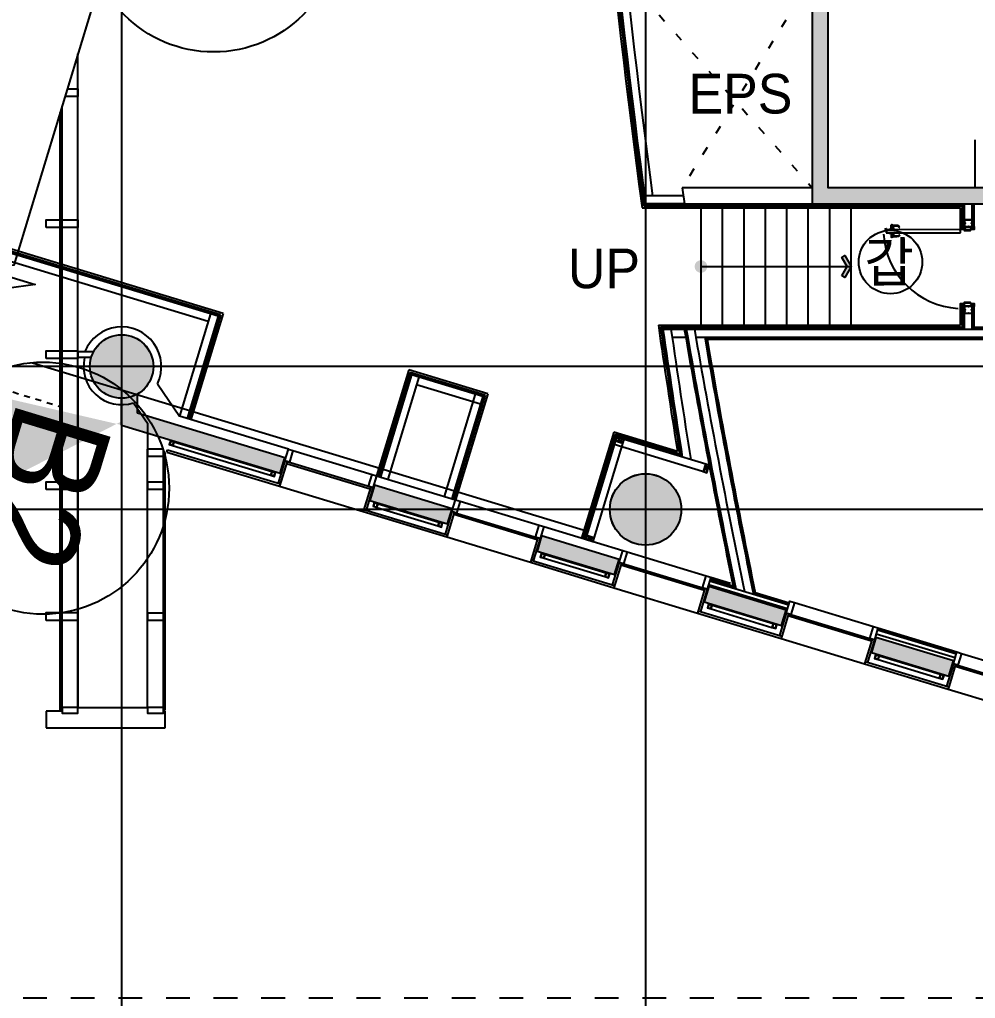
# Model space of a CAD drawing. Header units: metres. Extents: x 630750 to 860239, y 578133 to 726633.
# Drawn here: x 746619 to 758659, y 609951 to 622280 of the extents above; entities that cross this region are included whole.
import ezdxf
from ezdxf.enums import TextEntityAlignment as Align

# ---------------------------------------------------------------- set-up
doc = ezdxf.new("R2010")
doc.units = ezdxf.units.M
doc.header["$LTSCALE"] = 300
for name, pattern in [('H2', [0.5, 0.25, -0.25]), ('HIDDEN', [2, 1, -1]), ('HIDDEN-1', [1.4, 0.35, -0.7, 0.35]), ('업무시설_xr-base$0$CONTINOUS', [0])]:
    doc.linetypes.add(name, pattern=pattern)
for name, color, linetype in [('002mp-SYM', 3, 'Continuous'), ('5_LOCK', 6, 'Continuous'), ('6_HAT', 5, 'Continuous'), ('A-CEN-1', 1, 'Continuous'), ('A-CON', 2, 'Continuous'), ('A-ELE-8', 8, 'Continuous'), ('A-GRID-DIMS', 14, 'Continuous'), ('A-HAT-1', 9, 'Continuous'), ('A-STAIR', 4, 'Continuous'), ('A-STL1', 4, 'Continuous'), ('A-STONE', 6, 'Continuous'), ('A-SYM1', 7, 'Continuous'), ('A-TXT-S', 3, 'Continuous'), ('A-WAL-BLK', 3, 'Continuous'), ('A-WAL-DW', 7, 'Continuous'), ('A-WALL-CONC', 2, 'Continuous'), ('A-WIN', 4, 'Continuous'), ('A-WIN-GLASS', 4, 'Continuous'), ('AL', 4, 'Continuous'), ("IN-st'l pipe", 230, 'Continuous'), ('KUK-DOOR', 4, 'Continuous'), ('KUK-DOOR-FRAME', 4, 'Continuous'), ('KUK-DRYWALL', 4, 'Continuous'), ('KUK-F-STAIR', 4, 'Continuous'), ("KUK-st'l pipe", 230, 'Continuous'), ('KUK-WALL-DRYWALL', 4, 'Continuous'), ('KUK-WALL-FIN 1', 30, 'Continuous'), ('KUK-석고보드', 201, 'Continuous'), ('STL1', 4, 'Continuous'), ('Text-갑', 7, 'Continuous'), ('지하외벽선', 6, 'HIDDEN')]:
    doc.layers.add(name, color=color, linetype=linetype)
doc.styles.add('TEXT(돋음)', font='')
doc.styles.add('돋움', font='')
doc.styles.get('TEXT(돋음)').set_extended_font_data('Dotum')
doc.styles.get('돋움').set_extended_font_data('Dotum')

# ---------------------------------------------------------------- blocks, each defined once
blk = doc.blocks.new('*U18')
blk.add_line((0, 5), (0, 0))
blk.add_circle((0, 11.35), 6.35)
at = {"color": 3, "style": '돋움'}
blk.add_attdef('NO', text='', height=5, dxfattribs=at).set_placement((0, 11.35), align=Align.MIDDLE_CENTER)
blk = doc.blocks.new('*X29')
at = {"color": 0}
for p, q in [((-17, 3), (-18, 3)), ((-17, 2), (-18, 2)), ((-18, 2), (-17, 2)), ((-18, 0), (-18, 1)), ((-18, 0), (-18, 1)), ((-17, 4), (-17, 4)), ((-15, 5), (-16, 5)), ((-16, 4), (-16, 5)), ((-14, 5), (-15, 6)), ((-15, 5), (-14, 6)), ((-13, 5), (-14, 6)), ((-13, 5), (-12, 6)), ((-11, 5), (-12, 6)), ((-12, 5), (-11, 6)), ((-11, 5), (-10, 5)), ((-10, 4), (-10, 5)), ((-10, 3), (-9, 4)), ((-9, 3), (-10, 3)), ((-10, 2), (-9, 3)), ((-9, 1), (-10, 2)), ((-10, 1), (-9, 1)), ((-9, 0), (-10, 0)), ((-8, 3), (-9, 4)), ((-9, 3), (-7, 4)), ((-7, 5), (-8, 6)), ((-8, 5), (-7, 6)), ((-7, 3), (-8, 4)), ((-7, 3), (-6, 4)), ((-5, 3), (-6, 4)), ((-6, 3), (-5, 4)), ((-4, 3), (-5, 4)), ((-5, 3), (-3, 4)), ((-3, 5), (-4, 6)), ((-4, 5), (-3, 5)), ((-3, 3), (-4, 4)), ((-3, 3), (-2, 4)), ((-2, 3), (0, 5)), ((-1, 3), (-2, 4)), ((-1, 5), (0, 6)), ((0, 5), (-1, 5)), ((0, 3), (-1, 4)), ((-1, 3), (0, 4)), ((0, 2), (-1, 3)), ((-1, 1), (0, 2)), ((0, 0), (-1, 1)), ((-1, 0), (0, 1)), ((0, -1), (-1, 0)), ((-18, -1), (-18, 0)), ((-18, -1), (-18, -1)), ((-17, -3), (-18, -2)), ((-18, -2), (-17, -2)), ((-17, -3), (-17, -3)), ((-17, -4), (-16, -4)), ((-16, -5), (-16, -4)), ((-14, -6), (-15, -5)), ((-15, -5), (-15, -5)), ((-14, -6), (-14, -5)), ((-13, -6), (-13, -5)), ((-13, -6), (-13, -5)), ((-12, -6), (-12, -5)), ((-12, -6), (-11, -5)), ((-11, -5), (-11, -5)), ((-10, -1), (-9, 0)), ((-9, -1), (-10, -1)), ((-10, -2), (-9, -1)), ((-9, -3), (-10, -2)), ((-10, -3), (-9, -3)), ((-9, -4), (-10, -4)), ((-10, -5), (-10, -4)), ((-7, -5), (-9, -3)), ((-9, -4), (-8, -3)), ((-8, -4), (-6, -3)), ((-7, -6), (-8, -5)), ((-8, -6), (-7, -5)), ((-6, -4), (-7, -3)), ((-5, -4), (-6, -3)), ((-6, -4), (-5, -3)), ((-3, -5), (-5, -3)), ((-5, -4), (-4, -3)), ((-4, -5), (-2, -3)), ((-3, -6), (-4, -5)), ((-4, -6), (-3, -5)), ((-2, -4), (-3, -3)), ((-1, -4), (-2, -3)), ((-2, -4), (-1, -3)), ((0, -2), (-1, -1)), ((-1, -2), (0, -1)), ((-1, -3), (0, -2)), ((0, -4), (-1, -3)), ((-1, -4), (0, -3)), ((0, -5), (-1, -4)), ((0, -6), (-1, -5)), ((-1, -6), (0, -5))]:
    blk.add_line(p, q, dxfattribs=at)
blk = doc.blocks.new('박킹A')
at = {"layer": '5_LOCK'}
for p, q in [((-18, 0), (-18, 1)), ((-18, -1), (-18, 1)), ((-10, -4), (-10, 4)), ((-8, 4), (-9, 4)), ((-9, -3), (-9, 3)), ((-1, 3), (-9, 3)), ((-8, 6), (-8, 6)), ((-7, 4), (-8, 6)), ((-8, 4), (-8, 6)), ((-4, 4), (-7, 4)), ((-4, 6), (-4, 6)), ((-4, 4), (-4, 6)), ((-3, 4), (-4, 6)), ((-1, 4), (-3, 4)), ((-1, 6), (0, 6)), ((-1, 4), (-1, 6)), ((-1, 4), (-1, 6)), ((-1, -3), (-1, 3)), ((0, 4), (0, 6)), ((0, -4), (0, 4)), ((-9, -3), (-1, -3)), ((-9, -4), (-8, -4)), ((-8, -6), (-8, -4)), ((-8, -6), (-7, -4)), ((-8, -6), (-8, -6)), ((-7, -4), (-4, -4)), ((-4, -6), (-4, -4)), ((-4, -6), (-3, -4)), ((-4, -6), (-4, -6)), ((-3, -4), (-1, -4)), ((-1, -6), (-1, -4)), ((-1, -6), (-1, -4)), ((-1, -6), (0, -6)), ((0, -4), (0, -6))]:
    blk.add_line(p, q, dxfattribs=at)
for centre, radius, start, end in [((-13, 1), 5.02, 36.9591, 177.5734), ((-13, 1), 4.52, 39.0301, 177.1554), ((-13, -1), 4.63, 173.9046, 317.5086), ((-13, -1), 5.11, 180.8546, 320.0383)]:
    blk.add_arc(centre, radius, start, end, dxfattribs=at)
at = {"layer": '6_HAT', "linetype": 'Continuous'}
blk.add_blockref('*X29', (0, 0), dxfattribs=at)
blk = doc.blocks.new('100x50 pipe')
at = {"layer": "IN-st'l pipe", "color": 8}
for p, q in [((1302574, 189828, 0), (1302645, 189906, 0)), ((1302618, 189814, 0), (1302602, 189919, 0)), ((1302623, 189912, 0), (1302627, 189914, 0)), ((1302624, 189912, 0), (1302627, 189914, 0)), ((1302625, 189912, 0), (1302629, 189913, 0)), ((1302595, 189819, 0), (1302598, 189820, 0)), ((1302596, 189819, 0), (1302599, 189820, 0)), ((1302597, 189818, 0), (1302600, 189820, 0))]:
    blk.add_line(p, q, dxfattribs=at)
at = {"layer": "IN-st'l pipe", "color": 8, "linetype": 'HIDDEN', "ltscale": 10}
for p, q in [((1302585, 189872, 0), (1302588, 189874, 0)), ((1302585, 189871, 0), (1302588, 189873, 0)), ((1302586, 189873, 0), (1302589, 189875, 0)), ((1302631, 189859, 0), (1302634, 189861, 0)), ((1302631, 189859, 0), (1302634, 189860, 0)), ((1302631, 189857, 0), (1302634, 189859, 0))]:
    blk.add_line(p, q, dxfattribs=at)
at = {"layer": "IN-st'l pipe", "elevation": 0}
for points in [[(1302648, 189907), (1302600, 189922), (1302571, 189826), (1302619, 189812)], [(1302645, 189906), (1302602, 189919), (1302574, 189828), (1302618, 189814)]]:
    blk.add_lwpolyline(points, close=True, dxfattribs=at)
blk = doc.blocks.new('con1')
at = {"layer": 'A-WALL-CONC', "linetype": '업무시설_xr-base$0$CONTINOUS'}
h = blk.add_hatch(color=253, dxfattribs=at)
h.dxf.hatch_style = 1
h.paths.add_polyline_path([(-302596, -253222), (-301896, -253222), (-301896, -253922), (-302596, -253922)])
h.paths.add_polyline_path([(-384246, -253222), (-383546, -253222), (-383546, -253922), (-384246, -253922)])
h.paths.add_polyline_path([(-335096, -253172), (-334296, -253172), (-334296, -253972), (-335096, -253972)])
h.paths.add_polyline_path([(-354896, -253172), (-354096, -253172), (-354096, -253972), (-354896, -253972)])
h.paths.add_polyline_path([(-374696, -253172), (-373896, -253172), (-373896, -253972), (-374696, -253972)])
h.paths.add_polyline_path([(-325196, -253172), (-324396, -253172), (-324396, -253972), (-325196, -253972)])
h.paths.add_polyline_path([(-364746, -253222), (-364046, -253222), (-364046, -253922), (-364746, -253922)])
h.paths.add_polyline_path([(-344946, -253222), (-344246, -253222), (-344246, -253922), (-344946, -253922)])
h.paths.add_polyline_path([(-310046, -253222), (-309346, -253222), (-309346, -253922), (-310046, -253922)])
h.paths.add_polyline_path([(-318596, -253172), (-317796, -253172), (-317796, -253972), (-318596, -253972)])
h.paths.add_polyline_path([(-384246, -310860), (-383446, -310860), (-383446, -311660), (-384246, -311660)])
h.paths.add_polyline_path([(-384246, -305472), (-383446, -305472), (-383446, -306272), (-384246, -306272)])
h.paths.add_polyline_path([(-384246, -295572), (-383446, -295572), (-383446, -296372), (-384246, -296372)])
h.paths.add_polyline_path([(-384196, -276472), (-383596, -276472), (-383596, -275872), (-384196, -275872)])
h.paths.add_polyline_path([(-384246, -285672), (-383446, -285672), (-383446, -286472), (-384246, -286472)])
h.paths.add_polyline_path([(-384296, -269172), (-383496, -269172), (-383496, -269972), (-384296, -269972)])
h.paths.add_polyline_path([(-384296, -260672), (-383496, -260672), (-383496, -261472), (-384296, -261472)])
h.paths.add_polyline_path([(-376996, -285572), (-376196, -285572), (-376196, -286372), (-376996, -286372)], flags=17)
h.paths.add_polyline_path([(-374696, -276572), (-373896, -276572), (-373896, -275772), (-374696, -275772)], flags=17)
h.paths.add_polyline_path([(-364696, -285772), (-364096, -285772), (-364096, -286372), (-364696, -286372)], flags=17)
h.paths.add_polyline_path([(-364796, -275772), (-363996, -275772), (-363996, -276572), (-364796, -276572)], flags=17)
edge = h.paths.add_edge_path(flags=16)
edge.add_arc((-376496, -295972), 450, 0, 360)
edge = h.paths.add_edge_path(flags=16)
edge.add_arc((-354496, -302572), 450, 0, 360)
edge = h.paths.add_edge_path(flags=16)
edge.add_arc((-364396, -295972), 350, 0, 360)
edge = h.paths.add_edge_path(flags=16)
edge.add_arc((-354496, -295972), 450, 0, 360)
edge = h.paths.add_edge_path(flags=16)
edge.add_arc((-344596, -302572), 350, 0, 360)
edge = h.paths.add_edge_path(flags=16)
edge.add_arc((-344596, -295972), 350, 0, 360)
edge = h.paths.add_edge_path(flags=16)
edge.add_arc((-364396, -302572), 350, 0, 360)
h.paths.add_polyline_path([(-375978, -305716), (-376744, -305483), (-376976, -306249), (-376210, -306481)], flags=17)
h.paths.add_polyline_path([(-378098, -312701), (-378863, -312469), (-379096, -313234), (-378330, -313467)], flags=16)
h.paths.add_polyline_path([(-354768, -312100), (-355533, -311867), (-355766, -312633), (-355000, -312865)], flags=17)
h.paths.add_polyline_path([(-347591, -314277), (-348357, -314045), (-348589, -314811), (-347823, -315043)], flags=17)
h.paths.add_polyline_path([(-349725, -321311), (-350491, -321078), (-350723, -321844), (-349958, -322076)], flags=17)
h.paths.add_polyline_path([(-359199, -318436), (-359964, -318204), (-360197, -318969), (-359431, -319202)], flags=17)
edge = h.paths.add_edge_path(flags=16)
edge.add_arc((-324746, -312472), 450, 0, 360)
h.paths.add_polyline_path([(-318596, -311972), (-317796, -311972), (-317796, -312972), (-318596, -312972)], flags=17)
edge = h.paths.add_edge_path(flags=16)
edge.add_arc((-335146, -312472), 350, 0, 360)
edge = h.paths.add_edge_path(flags=16)
edge.add_arc((-338617, -317419), 450, 0, 360)
h.paths.add_polyline_path([(-340252, -324185), (-341017, -323953), (-341250, -324719), (-340484, -324951)], flags=17)
edge = h.paths.add_edge_path(flags=17)
edge.add_arc((-324746, -319072), 450, 0, 360)
h.paths.add_polyline_path([(-318696, -318672), (-317696, -318672), (-317696, -319472), (-318696, -319472)], flags=17)
h.paths.add_polyline_path([(-310096, -327072), (-309296, -327072), (-309296, -327872), (-310096, -327872)])
h.paths.add_polyline_path([(-316096, -322372), (-316096, -325422), (-311308, -325422), (-311308, -325222), (-315896, -325222), (-315896, -322572), (-309696, -322572), (-309696, -325222), (-310308, -325222), (-310308, -325422), (-309496, -325422), (-309496, -322372)], flags=17)
edge = h.paths.add_edge_path(flags=17)
edge.add_arc((-324796, -327472), 400, 0, 360)
edge = h.paths.add_edge_path(flags=17)
edge.add_arc((-318196, -329272), 450, 0, 360)
h.paths.add_polyline_path([(-310096, -331472), (-309296, -331472), (-309296, -332272), (-310096, -332272)])
edge = h.paths.add_edge_path(flags=16)
edge.add_arc((-334696, -302572), 350, 0, 360)
edge = h.paths.add_edge_path(flags=17)
edge.add_arc((-334696, -286072), 350, 0, 360)
edge = h.paths.add_edge_path(flags=16)
edge.add_arc((-334696, -295972), 350, 0, 360)
edge = h.paths.add_edge_path(flags=17)
edge.add_arc((-344596, -286072), 450, 0, 360)
h.paths.add_polyline_path([(-318596, -295472), (-317796, -295472), (-317796, -296472), (-318596, -296472)], flags=17)
h.paths.add_polyline_path([(-318596, -302072), (-317796, -302072), (-317796, -303072), (-318596, -303072)], flags=17)
edge = h.paths.add_edge_path(flags=16)
edge.add_arc((-324796, -302572), 450, 0, 360)
edge = h.paths.add_edge_path(flags=16)
edge.add_arc((-324796, -295972), 450, 0, 360)
edge = h.paths.add_edge_path(flags=17)
edge.add_arc((-324796, -286072), 450, 0, 360)
edge = h.paths.add_edge_path(flags=17)
edge.add_arc((-334696, -276172), 450, 0, 360)
edge = h.paths.add_edge_path(flags=17)
edge.add_arc((-344596, -276172), 450, 0, 360)
h.paths.add_polyline_path([(-318596, -275772), (-317796, -275772), (-317796, -276572), (-318596, -276572)], flags=17)
h.paths.add_polyline_path([(-318596, -285672), (-317796, -285672), (-317796, -286472), (-318596, -286472)], flags=17)
edge = h.paths.add_edge_path(flags=17)
edge.add_arc((-324796, -276172), 450, 0, 360)
h.paths.add_polyline_path([(-364796, -260672), (-363996, -260672), (-363996, -261472), (-364796, -261472)])
h.paths.add_polyline_path([(-364796, -269172), (-363996, -269172), (-363996, -269972), (-364796, -269972)], flags=17)
h.paths.add_polyline_path([(-325196, -269172), (-324396, -269172), (-324396, -269972), (-325196, -269972)], flags=17)
h.paths.add_polyline_path([(-310846, -260722), (-310046, -260722), (-310046, -261522), (-310846, -261522)], flags=17)
h.paths.add_polyline_path([(-325196, -260672), (-324396, -260672), (-324396, -261472), (-325196, -261472)])
h.paths.add_polyline_path([(-335096, -260672), (-334296, -260672), (-334296, -261472), (-335096, -261472)])
h.paths.add_polyline_path([(-344996, -260672), (-344196, -260672), (-344196, -261472), (-344996, -261472)])
h.paths.add_polyline_path([(-354896, -260672), (-354096, -260672), (-354096, -261472), (-354896, -261472)])
h.paths.add_polyline_path([(-354896, -269172), (-354096, -269172), (-354096, -269972), (-354896, -269972)], flags=17)
h.paths.add_polyline_path([(-344996, -269172), (-344196, -269172), (-344196, -269972), (-344996, -269972)], flags=17)
h.paths.add_polyline_path([(-335096, -269172), (-334296, -269172), (-334296, -269972), (-335096, -269972)], flags=17)
h.paths.add_polyline_path([(-310146, -275772), (-309346, -275772), (-309346, -276572), (-310146, -276572)])
h.paths.add_polyline_path([(-310146, -269172), (-309346, -269172), (-309346, -269972), (-310146, -269972)])
h.paths.add_polyline_path([(-309946, -312172), (-309346, -312172), (-309346, -312772), (-309946, -312772)], flags=17)
h.paths.add_polyline_path([(-309946, -302272), (-309346, -302272), (-309346, -302872), (-309946, -302872)], flags=17)
h.paths.add_polyline_path([(-310146, -295572), (-309346, -295572), (-309346, -296372), (-310146, -296372)])
h.paths.add_polyline_path([(-310146, -285672), (-309346, -285672), (-309346, -286472), (-310146, -286472)])
h.paths.add_polyline_path([(-366407, -311180), (-366585, -311089), (-367173, -312249), (-366994, -312339)], flags=16)
h.paths.add_polyline_path([(-367582, -313499), (-367761, -313408), (-368303, -314479), (-368125, -314569)], flags=16)
h.paths.add_polyline_path([(-374501, -323407), (-375267, -323174), (-375499, -323940), (-374734, -324172)], flags=17)
h.paths.add_polyline_path([(-380817, -321490), (-381583, -321258), (-381815, -322024), (-381049, -322256)])
h.paths.add_polyline_path([(-319505, -329605), (-319563, -329797), (-318587, -330093), (-318529, -329901)], flags=17)
h.paths.add_polyline_path([(-317400, -330244), (-317458, -330435), (-316482, -330732), (-316423, -330540)], flags=17)
h.paths.add_polyline_path([(-315294, -330883), (-315352, -331074), (-314376, -331370), (-314318, -331179)], flags=17)
h.paths.add_polyline_path([(-313189, -331522), (-313247, -331713), (-312271, -332009), (-312213, -331818)], flags=17)
h.paths.add_polyline_path([(-311084, -332161), (-311142, -332352), (-310166, -332648), (-310108, -332457)], flags=17)
h.paths.add_polyline_path([(-308979, -332799), (-309037, -332991), (-308061, -333287), (-308003, -333096)])
h.paths.add_polyline_path([(-306873, -333438), (-306932, -333630), (-305955, -333926), (-305897, -333734)])
h.paths.add_polyline_path([(-321610, -328966), (-321668, -329158), (-320692, -329454), (-320634, -329263)], flags=17)
h.paths.add_polyline_path([(-304768, -334077), (-304826, -334268), (-303850, -334565), (-303792, -334373)])
h.paths.add_polyline_path([(-366380, -308837), (-366525, -309124), (-365780, -309502), (-365997, -309930), (-365819, -310020), (-365282, -308961), (-368993, -307835), (-369051, -308027), (-368955, -308056), (-369303, -309204), (-369399, -309175), (-369457, -309366), (-369362, -309396), (-371191, -315424), (-373727, -314655), (-371897, -308626), (-370414, -309076), (-370356, -308885), (-371839, -308435), (-371491, -307286), (-370008, -307736), (-369950, -307545), (-371624, -307037), (-373976, -314788), (-369001, -316298), (-368713, -315729), (-368891, -315638), (-369104, -316057), (-370999, -315482), (-368764, -308114)], flags=17)
edge = h.paths.add_edge_path()
edge.add_line((-317996, -269122), (-318196, -269122))
edge.add_line((-318196, -266622), (-317996, -266622))
edge.add_line((-318196, -265972), (-318196, -266622))
edge.add_line((-318196, -269122), (-318196, -269672))
edge.add_line((-317996, -269472), (-317996, -269122))
edge.add_line((-317996, -266622), (-317996, -265972))
edge.add_line((-317071, -260922), (-317071, -260722))
edge.add_line((-317071, -260722), (-314896, -260722))
edge.add_line((-314896, -260722), (-314896, -260922))
edge.add_line((-314896, -260922), (-317071, -260922))
edge.add_line((-318196, -265972), (-321996, -265972))
edge.add_line((-321996, -265972), (-321996, -262022))
edge.add_line((-321996, -262022), (-321796, -262022))
edge.add_line((-321796, -262022), (-321796, -262922))
edge.add_line((-321796, -262922), (-321696, -262922))
edge.add_line((-321696, -262922), (-321696, -263122))
edge.add_line((-321696, -263122), (-321796, -263122))
edge.add_line((-321796, -263122), (-321796, -265772))
edge.add_line((-321796, -265772), (-314196, -265772))
edge.add_line((-314196, -265772), (-314196, -263122))
edge.add_line((-314196, -263122), (-320696, -263122))
edge.add_line((-320696, -263122), (-320696, -262922))
edge.add_line((-320696, -262922), (-319546, -262922))
edge.add_line((-319546, -262922), (-319546, -260922))
edge.add_line((-319546, -260922), (-321796, -260922))
edge.add_line((-321796, -260922), (-321796, -261022))
edge.add_line((-321796, -261022), (-321996, -261022))
edge.add_line((-321996, -261022), (-321996, -260722))
edge.add_line((-321996, -260722), (-317771, -260722))
edge.add_line((-317771, -260722), (-317771, -260922))
edge.add_line((-317996, -269472), (-314196, -269472))
edge.add_line((-314196, -269472), (-314196, -265972))
edge.add_line((-314196, -265972), (-317996, -265972))
edge.add_line((-317771, -260922), (-319346, -260922))
edge.add_line((-319346, -260922), (-319346, -262922))
edge.add_line((-319346, -262922), (-314196, -262922))
edge.add_line((-314196, -262922), (-314196, -260722))
edge.add_line((-314196, -260722), (-313996, -260722))
edge.add_line((-313996, -260722), (-313996, -269672))
edge.add_line((-313996, -269672), (-318196, -269672))
edge.add_line((-309346, -286472), (-309346, -312772))
edge.add_line((-309546, -302872), (-309546, -312172))
edge.add_line((-309546, -296372), (-309546, -302272))
edge.add_line((-309546, -286472), (-309546, -295572))
edge.add_line((-375427, -323701), (-380977, -322017))
edge.add_line((-334860, -324841), (-335147, -325787))
edge.add_line((-334660, -325216), (-334860, -325874))
edge.add_line((-324796, -328209), (-324796, -327872))
edge.add_line((-324596, -328060), (-324596, -327819))
edge.add_line((-324796, -328209), (-322797, -328815))
edge.add_line((-322797, -328815), (-322739, -328624))
edge.add_line((-322739, -328624), (-324596, -328060))
edge.add_line((-337531, -334677), (-338201, -334474))
edge.add_line((-338201, -334474), (-338404, -335144))
edge.add_line((-338404, -335144), (-337734, -335347))
edge.add_line((-337734, -335347), (-337531, -334677))
edge = h.paths.add_edge_path()
edge.add_line((-339858, -323400), (-339800, -323209))
edge.add_line((-339800, -323209), (-337930, -317052))
edge.add_line((-337930, -317052), (-338217, -316965))
edge.add_line((-338217, -316965), (-338268, -317133))
edge.add_arc((-338617, -317419), 450, -73.1135, 39.3318, ccw=False)
edge.add_line((-338486, -317849), (-340145, -323313))
edge.add_line((-340145, -323313), (-339858, -323400))
h = blk.add_hatch(color=253, dxfattribs=at)
h.dxf.hatch_style = 1
h.paths.add_polyline_path([(-324796, -327872), (-324796, -328209), (-322797, -328815), (-322739, -328624), (-324596, -328060), (-324596, -327819)])
at = {"layer": 'A-CON'}
for centre, radius in [((-324796, -327472), 400), ((-318196, -329272), 450)]:
    blk.add_circle(centre, radius, dxfattribs=at)
at = {"layer": 'A-WALL-CONC'}
for p, q in [((-324596, -328060), (-324596, -327819)), ((-324796, -328209), (-324796, -327872)), ((-322739, -328624), (-324596, -328060)), ((-324796, -328209), (-322797, -328815)), ((-322797, -328815), (-322739, -328624))]:
    blk.add_line(p, q, dxfattribs=at)
for points in [[(-316096, -322372), (-316096, -325422), (-311308, -325422), (-311308, -325222), (-315896, -325222), (-315896, -322572), (-309696, -322572), (-309696, -325222), (-310308, -325222), (-310308, -325422), (-309496, -325422), (-309496, -322372), (-316096, -322372)], [(-321610, -328966), (-321668, -329158), (-320692, -329454), (-320634, -329263), (-321610, -328966)], [(-319505, -329605), (-319563, -329797), (-318587, -330093), (-318529, -329901), (-319505, -329605)], [(-317400, -330244), (-317458, -330435), (-316482, -330732), (-316423, -330540), (-317400, -330244)], [(-315294, -330883), (-315352, -331074), (-314376, -331370), (-314318, -331179), (-315294, -330883)]]:
    blk.add_lwpolyline(points, dxfattribs=at)
blk = doc.blocks.new('손잡이')
for p, q in [((-10, -13), (-10, 30)), ((-5, 35), (-5, 30)), ((0, 0), (0, 19)), ((0, 0), (20, 0)), ((5, 35), (5, 30)), ((14, -13), (14, 0)), ((20, 0), (20, 20)), ((-35, -17), (-10, -13)), ((-35, -21), (-35, -17)), ((-35, -17), (35, -17)), ((35, -17), (12, -13)), ((35, -21), (35, -17))]:
    blk.add_line(p, q)
at = {"color": 0}
blk.add_line((-10, -13), (14, -13), dxfattribs=at)
for centre, radius, start, end in [((0, -575), 605, 82.4829, 91.0237), ((0, -575), 610, 89.5631, 90.5017), ((49, -1273), 1293, 88.7148, 92.1813), ((70, -3), 24.5, 13.7097, 71.5345), ((70, -1), 28, 7.4015, 69.0688), ((96, 3), 1.54, 193.9788, 347.6305)]:
    blk.add_arc(centre, radius, start, end, dxfattribs=at)
blk = doc.blocks.new('방화도어')
at = {"layer": 'KUK-DOOR'}
for p, q in [((-321581, 230414, 0), (-321581, 230413, 0)), ((-321580, 230414, 0), (-321580, 230414, 0)), ((-321579, 230416, 0), (-321566, 230416, 0)), ((-321579, 230415, 0), (-321567, 230415, 0)), ((-321579, 230414, 0), (-321579, 230413, 0)), ((-321579, 230414, 0), (-321568, 230414, 0)), ((-321579, 230413, 0), (-321568, 230413, 0)), ((-321579, 230413, 0), (-321571, 230413, 0)), ((-321579, 230411, 0), (-321571, 230411, 0)), ((-321571, 230413, 0), (-321571, 230411, 0)), ((-321566, 230411, 0), (-321566, 230362, 0)), ((-321566, 230362, 0), (-320632, 230362, 0)), ((-321560, 230406, 0), (-321565, 230414, 0)), ((-321565, 230411, 0), (-321565, 230364, 0)), ((-321565, 230364, 0), (-320633, 230364, 0)), ((-321560, 230407, 0), (-321564, 230415, 0)), ((-321560, 230407, 0), (-320632, 230407, 0)), ((-321560, 230406, 0), (-320633, 230406, 0)), ((-320633, 230364, 0), (-320633, 230406, 0)), ((-320632, 230362, 0), (-320632, 230407, 0))]:
    blk.add_line(p, q, dxfattribs=at)
at = {"layer": 'KUK-DOOR', "color": 1, "extrusion": (0, 1.80681e-09, 1), "const_width": 2, "elevation": 0}
blk.add_lwpolyline([(-321485, 230455, -1), (-321483, 230455, -1)], format="xyb", close=True, dxfattribs=at)
at = {"layer": 'KUK-DOOR'}
for centre, radius, start, end in [((-321579, 230414, 0), 2, 90, 180), ((-321579, 230413, 0), 2, 180, 270), ((-321579, 230414, 0), 1, 90, 180), ((-321579, 230414, 0), 1, 180, 270), ((-321568, 230411, 0), 3, 0, 90), ((-321568, 230411, 0), 2, 0, 90), ((-321567, 230413, 0), 2, 30.7385, 90), ((-321566, 230414, 0), 2, 30.7385, 90)]:
    blk.add_arc(centre, radius, start, end, dxfattribs=at)
at = {"layer": 'KUK-DOOR', "color": 8, "linetype": 'HIDDEN', "ltscale": 0.5, "extrusion": (0, 1.80681e-09, 1)}
blk.add_blockref('손잡이', (-321496, 230429, 0), dxfattribs=at)
at = {"layer": 'KUK-DOOR', "color": 8, "linetype": 'HIDDEN', "ltscale": 0.5, "extrusion": (0, 1.80681e-09, 1), "xscale": -1, "rotation": 180}
blk.add_blockref('손잡이', (-321496, 230341, 0), dxfattribs=at)

msp = doc.modelspace()

# ---------------------------------------------------------------- hatches: boundary and pattern name
at = {"layer": 'A-SYM1'}
msp.add_hatch(color=7, dxfattribs=at).paths.add_polyline_path([(757014.9, 619032.5), (756976.4, 619054.8), (757043.1, 619170.2), (756976.4, 619285.7), (757014.9, 619307.9), (757094.4, 619170.2)])
h = msp.add_hatch(color=7, dxfattribs=at)
edge = h.paths.add_edge_path()
edge.add_arc((755201.6, 619170.2), 80, 360, 540, ccw=False)
edge.add_arc((755201.6, 619170.2), 80, 180, 360, ccw=False)

# ---------------------------------------------------------------- linework, layer by layer
msp.add_lwpolyline([(747221.8, 621410.2), (747354.4, 621410.2), (747354.4, 621310.2), (747191.4, 621310.2)])
for points in [[(746954.4, 619660.2), (746954.4, 619760.2), (747354.4, 619760.2), (747354.4, 619660.2)], [(746954.4, 618010.2), (746954.4, 618110.2), (747354.4, 618110.2), (747354.4, 618010.2)], [(746954.4, 616360.2), (746954.4, 616460.2), (747354.4, 616460.2), (747354.4, 616360.2)], [(746954.4, 614710.2), (746954.4, 614810.2), (747354.4, 614810.2), (747354.4, 614710.2)], [(746954.4, 614710.2), (746954.4, 614810.2), (747354.4, 614810.2), (747354.4, 614710.2)]]:
    msp.add_lwpolyline(points, close=True)
at = {"layer": '002mp-SYM', "color": 7}
msp.add_lwpolyline([(747904.4, 623659.9), (746547.8, 619189.2), (746187.7, 619133.7), (746816.2, 618943), (746457.5, 618891.7), (745871.4, 616960)], dxfattribs=at)
at = {"layer": 'A-CEN-1', "linetype": 'Continuous'}
for p, q in [((747904.4, 708258.8), (747904.4, 599232.8)), ((754504.4, 708258.8), (754504.4, 599232.8)), ((796986.4, 617910.2), (744904.4, 617910.2)), ((796986.4, 616110.2), (744904.4, 616110.2))]:
    msp.add_line(p, q, dxfattribs=at)
at = {"layer": 'A-CON'}
for centre, radius in [((747904.4, 617910.2), 400), ((747904.4, 617910.2), 400), ((754504.4, 616110.2), 450)]:
    msp.add_circle(centre, radius, dxfattribs=at)
at = {"layer": 'A-ELE-8', "ltscale": 3}
for p, q in [((749894.9, 616402.4), (750947.5, 616083)), ((752000.1, 615763.6), (753052.7, 615444.2)), ((754105.3, 615124.8), (755157.9, 614805.4)), ((756210.5, 614486), (757263.1, 614166.6)), ((758315.7, 613847.2), (759368.3, 613527.8))]:
    msp.add_line(p, q, dxfattribs=at)
at = {"layer": 'A-HAT-1', "color": 8, "linetype": 'HIDDEN-1'}
for points in [[(754256.8, 622810.2), (756604.4, 620160.2)], [(756604.4, 622810.2), (754964.5, 620160.2)]]:
    msp.add_lwpolyline(points, dxfattribs=at)
at = {"layer": 'A-STAIR'}
for p, q in [((758653.9, 620160.2), (758653.9, 620765.2)), ((755204.4, 618405.2), (755204.4, 619935.2)), ((755474.4, 618405.2), (755474.4, 619935.2)), ((755744.4, 618405.2), (755744.4, 619935.2)), ((756014.4, 618405.2), (756014.4, 619935.2)), ((756284.4, 618405.2), (756284.4, 619935.2)), ((756554.4, 618405.2), (756554.4, 619935.2)), ((756824.4, 618405.2), (756824.4, 619935.2)), ((757094.4, 618405.2), (757094.4, 619935.2))]:
    msp.add_line(p, q, dxfattribs=at)
at = {"layer": 'A-STL1', "color": 8}
for p, q in [((748519.4, 616976.6), (748522.3, 616986.1)), ((748519.4, 616976.6), (749794.9, 616589.5)), ((748567.2, 616962), (748570.2, 616971.6)), ((748504.9, 616928.7), (749780.4, 616541.7)), ((749794.9, 616589.5), (749797.8, 616599.1)), ((749842.7, 616575), (749845.6, 616584.6)), ((751086.7, 616197.5), (751089.6, 616207.1)), ((751120.1, 616135.2), (751885.6, 615902.9)), ((751134.6, 616183), (751137.5, 616192.6)), ((751134.6, 616183), (751900.1, 615950.7)), ((751900.1, 615950.7), (751903, 615960.3)), ((751948, 615936.2), (751950.9, 615945.8)), ((753191.9, 615558.7), (753194.8, 615568.3)), ((753225.3, 615496.3), (753990.8, 615264)), ((753239.8, 615544.2), (753242.7, 615553.8)), ((753239.8, 615544.2), (754005.3, 615311.9)), ((754005.3, 615311.9), (754008.2, 615321.5)), ((754053.2, 615297.4), (754056.1, 615306.9)), ((755297.2, 614919.9), (755300.1, 614929.5)), ((755330.5, 614857.5), (756096, 614625.2)), ((755345, 614905.4), (755347.9, 614914.9)), ((755345, 614905.4), (756110.5, 614673.1)), ((756110.5, 614673.1), (756113.4, 614682.7)), ((756158.4, 614658.6), (756161.3, 614668.1)), ((757402.4, 614281.1), (757405.3, 614290.7)), ((757450.2, 614266.6), (757453.1, 614276.1)), ((757450.2, 614266.6), (758215.7, 614034.3)), ((757435.7, 614218.7), (758201.2, 613986.4)), ((758215.7, 614034.3), (758218.7, 614043.8)), ((758263.6, 614019.8), (758266.5, 614029.3))]:
    msp.add_line(p, q, dxfattribs=at)
at = {"layer": 'A-STL1'}
for points in [[(748567.2, 616962), (748519.4, 616976.6), (748504.9, 616928.7), (748552.7, 616914.2)], [(748561.6, 616959), (748522.4, 616970.9), (748510.5, 616931.7), (748549.7, 616919.8)], [(749842.7, 616575), (749794.9, 616589.5), (749780.4, 616541.7), (749828.2, 616527.2)], [(749837.1, 616572), (749797.9, 616583.9), (749786, 616544.7), (749825.2, 616532.8)], [(751134.6, 616183), (751086.7, 616197.5), (751072.2, 616149.7), (751120.1, 616135.2)], [(751129, 616180), (751089.7, 616191.9), (751077.8, 616152.7), (751117.1, 616140.8)], [(751948, 615936.2), (751900.1, 615950.7), (751885.6, 615902.9), (751933.4, 615888.3)], [(751942.3, 615933.2), (751903.1, 615945.1), (751891.2, 615905.9), (751930.4, 615894)], [(753239.8, 615544.2), (753191.9, 615558.7), (753177.4, 615510.9), (753225.3, 615496.3)], [(753234.2, 615541.2), (753194.9, 615553.1), (753183, 615513.9), (753222.3, 615502)], [(754053.2, 615297.4), (754005.3, 615311.9), (753990.8, 615264), (754038.7, 615249.5)], [(754047.6, 615294.4), (754008.3, 615306.3), (753996.4, 615267), (754035.7, 615255.1)], [(755345, 614905.4), (755297.2, 614919.9), (755282.6, 614872.1), (755330.5, 614857.5)], [(755339.4, 614902.4), (755300.2, 614914.3), (755288.3, 614875.1), (755327.5, 614863.1)], [(756158.4, 614658.6), (756110.5, 614673.1), (756096, 614625.2), (756143.9, 614610.7)], [(756152.8, 614655.6), (756113.5, 614667.5), (756101.6, 614628.2), (756140.9, 614616.3)], [(757450.2, 614266.6), (757402.4, 614281.1), (757387.9, 614233.2), (757435.7, 614218.7)], [(757444.6, 614263.6), (757405.4, 614275.5), (757393.5, 614236.2), (757432.7, 614224.3)], [(758263.6, 614019.8), (758215.7, 614034.3), (758201.2, 613986.4), (758249.1, 613971.9)], [(758258, 614016.8), (758218.7, 614028.7), (758206.8, 613989.4), (758246.1, 613977.5)]]:
    msp.add_lwpolyline(points, close=True, dxfattribs=at)
at = {"layer": 'A-STONE', "ltscale": 3}
for p, q in [((748474.4, 616833.5), (748483.1, 616862.2)), ((748474.4, 616833.5), (749894.9, 616402.4)), ((748483.1, 616862.2), (749903.6, 616431.1)), ((749960.3, 616721.2), (749874.9, 616439.8)), ((749989, 616712.5), (749894.9, 616402.4)), ((751041.6, 616393.1), (750947.5, 616083)), ((751070.3, 616384.3), (750984.9, 616103)), ((750956.2, 616111.7), (752008.8, 615792.3)), ((750947.5, 616083), (752000.1, 615763.6)), ((752065.5, 616082.4), (751980.1, 615801)), ((752094.2, 616073.7), (752000.1, 615763.6)), ((753146.8, 615754.2), (753052.7, 615444.2)), ((753175.5, 615745.5), (753090.1, 615464.2)), ((753061.4, 615472.9), (754114, 615153.5)), ((753052.7, 615444.2), (754105.3, 615124.8)), ((754170.7, 615443.6), (754085.3, 615162.2)), ((754199.4, 615434.8), (754105.3, 615124.8)), ((755252, 615115.4), (755157.9, 614805.4)), ((755280.7, 615106.7), (755195.3, 614825.4)), ((755157.9, 614805.4), (756210.5, 614486)), ((755166.6, 614834.1), (756219.2, 614514.7)), ((756275.9, 614804.7), (756190.5, 614523.4)), ((756304.6, 614796), (756210.5, 614486)), ((757357.2, 614476.6), (757263.1, 614166.6)), ((757385.9, 614467.9), (757300.5, 614186.6)), ((757263.1, 614166.6), (758315.7, 613847.2)), ((757271.8, 614195.3), (758324.4, 613875.9)), ((758381.1, 614165.9), (758295.7, 613884.6)), ((758409.8, 614157.2), (758315.7, 613847.2))]:
    msp.add_line(p, q, dxfattribs=at)
at = {"layer": 'A-SYM1'}
msp.add_line((755204.4, 619170.2), (757094.4, 619170.2), dxfattribs=at)
at = {"layer": 'A-SYM1', "color": 7}
msp.add_lwpolyline([(756976.4, 619054.8), (757043.1, 619170.2), (756976.4, 619285.7), (757014.9, 619307.9), (757094.4, 619170.2), (757014.9, 619032.5)], close=True, dxfattribs=at)
at = {"layer": 'A-WAL-BLK'}
for p, q in [((756604.4, 620160.2), (754964.5, 620160.2)), ((754967.2, 620160.2), (754995.9, 619960.2)), ((754995.9, 619960.2), (756604.4, 619960.2))]:
    msp.add_line(p, q, dxfattribs=at)
at = {"layer": 'A-WAL-DW'}
for p, q in [((751115.6, 616533.6), (752110.8, 616231.6)), ((753220.8, 615894.8), (754216, 615592.8))]:
    msp.add_line(p, q, dxfattribs=at)
at = {"layer": 'A-WIN', "ltscale": 3}
for p, q in [((750063, 616853), (751058.2, 616551)), ((749989, 616712.5), (751041.6, 616393.1)), ((749982, 616689.5), (751034.6, 616370.1)), ((752168.2, 616214.2), (753163.4, 615912.2)), ((752087.2, 616050.7), (753139.8, 615731.3)), ((752094.2, 616073.7), (753146.8, 615754.2)), ((754273.4, 615575.4), (755268.6, 615273.4)), ((754192.4, 615411.9), (755245, 615092.5)), ((754199.4, 615434.8), (755252, 615115.4)), ((756378.6, 614936.6), (757373.8, 614634.6)), ((756297.6, 614773.1), (757350.2, 614453.7)), ((756304.6, 614796), (757357.2, 614476.6)), ((758483.8, 614297.8), (759479, 613995.8)), ((758402.8, 614134.3), (759455.4, 613814.9)), ((758409.8, 614157.2), (759462.4, 613837.8))]:
    msp.add_line(p, q, dxfattribs=at)
for points in [[(750063, 616853), (750017.7, 616703.8), (749960.3, 616721.2), (750005.5, 616870.5), (750063, 616853)], [(751115.6, 616533.6), (751070.3, 616384.3), (751012.9, 616401.8), (751058.2, 616551), (751115.6, 616533.6)], [(752168.2, 616214.2), (752122.9, 616064.9), (752065.5, 616082.4), (752110.8, 616231.6), (752168.2, 616214.2)], [(753220.8, 615894.8), (753175.5, 615745.5), (753118.1, 615763), (753163.4, 615912.2), (753220.8, 615894.8)], [(754273.4, 615575.4), (754228.1, 615426.1), (754170.7, 615443.6), (754216, 615592.8), (754273.4, 615575.4)], [(755326, 615256), (755280.7, 615106.7), (755223.3, 615124.1), (755268.6, 615273.4), (755326, 615256)], [(756378.6, 614936.6), (756333.3, 614787.3), (756275.9, 614804.7), (756321.2, 614954), (756378.6, 614936.6)], [(757431.2, 614617.2), (757385.9, 614467.9), (757328.5, 614485.3), (757373.8, 614634.6), (757431.2, 614617.2)], [(758483.8, 614297.8), (758438.5, 614148.5), (758381.1, 614165.9), (758426.4, 614315.2), (758483.8, 614297.8)]]:
    msp.add_lwpolyline(points, dxfattribs=at)
at = {"layer": 'A-WIN-GLASS', "color": 9}
for p, q in [((747354.4, 613617.7), (747354.4, 621847.3)), ((747354.4, 617910.2), (747354.4, 613617.7)), ((748230.4, 613620.2), (748230.4, 616868.1))]:
    msp.add_line(p, q, dxfattribs=at)
at = {"layer": 'A-WIN-GLASS'}
for p, q in [((747154.4, 613586.3), (747154.4, 621188.2)), ((747130.4, 613580.2), (747130.4, 621109.1)), ((747355, 618097.7), (747551.1, 618097.7)), ((747520.5, 618022.7), (747355, 618022.7)), ((748054.9, 617454.4), (748230.4, 617197.8)), ((748230.4, 617197.8), (748230.4, 616868.1)), ((748430.4, 613590.2), (748430.4, 616825.6)), ((748430.4, 616825.6), (748454.4, 616825.6)), ((748454.4, 613580.2), (748454.4, 616825.6)), ((748430.4, 616410.2), (748454.4, 616410.2)), ((747154.4, 613580.2), (747130.4, 613580.2)), ((748430.4, 613580.2), (748454.4, 613580.2))]:
    msp.add_line(p, q, dxfattribs=at)
for points in [[(748430.4, 616868.1), (748230.4, 616868.1), (748230.4, 616783.1), (748430.4, 616783.1)], [(748430.4, 616452.7), (748230.4, 616452.7), (748230.4, 616367.7), (748430.4, 616367.7)], [(748430.4, 614802.7), (748230.4, 614802.7), (748230.4, 614717.7), (748430.4, 614717.7)], [(747354.4, 613617.7), (747154.4, 613617.7), (747154.4, 613542.7), (747354.4, 613542.7)], [(748430.4, 613617.7), (748230.4, 613617.7), (748230.4, 613542.7), (748430.4, 613542.7)]]:
    msp.add_lwpolyline(points, close=True, dxfattribs=at)
msp.add_arc((747904.4, 617910.2), 480, 166.44558, 288.27468, dxfattribs=at)
at = {"layer": 'AL'}
msp.add_line((747354.4, 613617.7), (748230.4, 613617.7), dxfattribs=at)
at = {"layer": 'KUK-DOOR', "color": 1}
msp.add_arc((758494.1, 619634.2, 0), 992.5, 183.26064, 266.87499, dxfattribs=at)
at = {"layer": 'KUK-DOOR-FRAME', "ltscale": 5}
for p, q in [((758534.6, 619626.8), (758521.1, 619626.8)), ((758580.4, 619626.8), (758594, 619626.8))]:
    msp.add_line(p, q, dxfattribs=at)
at = {"layer": 'KUK-DOOR-FRAME', "ltscale": 5, "extrusion": (1.80681e-09, 1.81154e-19, 1)}
msp.add_lwpolyline([(758483, 619670.2), (758468, 619670.2), (758468, 619640.2), (758533, 619640.2), (758533, 619628.4), (758519.6, 619628.4, 1.0007755), (758519.6, 619625.2), (758597, 619625.2), (758597, 619640.2), (758647, 619640.2), (758647, 619670.2), (758632, 619670.2), (758632, 619668.6), (758645.4, 619668.6), (758645.4, 619641.8), (758595.4, 619641.8), (758595.4, 619626.8), (758534.6, 619626.8), (758534.6, 619641.8), (758469.6, 619641.8), (758469.6, 619668.6), (758483, 619668.6), (758483, 619670.2)], format="xyb", dxfattribs=at)
at = {"layer": 'KUK-DOOR-FRAME', "ltscale": 5, "extrusion": (-1.80681e-09, 0, 1)}
for points in [[(758645.4, 619667), (758645.4, 619668.6), (758469.6, 619668.6), (758469.6, 619667)], [(758645.4, 618673.4), (758645.4, 618671.8), (758469.6, 618671.8), (758469.6, 618673.4)]]:
    msp.add_lwpolyline(points, close=True, dxfattribs=at)
at = {"layer": 'KUK-DOOR-FRAME', "ltscale": 5, "extrusion": (1.80681e-09, 1.81154e-19, 1)}
msp.add_lwpolyline([(758469.6, 619667), (758469.6, 619668.6), (758645.4, 619668.6), (758645.4, 619667)], close=True, dxfattribs=at)
at = {"layer": 'KUK-DOOR-FRAME', "ltscale": 5, "extrusion": (1.80681e-09, -1.54877e-18, 1)}
msp.add_lwpolyline([(758483, 618670.2), (758483, 618671.8), (758469.6, 618671.8), (758469.6, 618698.6), (758504.4, 618698.6), (758504.4, 618683.6), (758519.6, 618683.6), (758519.6, 618713.6), (758595.4, 618713.6), (758595.4, 618698.6), (758645.4, 618698.6), (758645.4, 618671.8), (758632, 618671.8), (758632, 618670.2), (758647, 618670.2), (758647, 618700.2), (758597, 618700.2), (758597, 618715.2), (758518, 618715.2), (758518, 618685.2), (758506, 618685.2), (758506, 618700.2), (758468, 618700.2), (758468, 618670.2), (758483, 618670.2)], dxfattribs=at)
at = {"layer": 'KUK-DRYWALL', "color": 8}
for points in [[(758610, 619716.2), (758610, 619715.2), (758620, 619715.2), (758620, 619735.2, -1), (758620, 619740.2), (758620, 619760.2), (758576.5, 619760.2, -0.5899975), (758563.5, 619760.2), (758520, 619760.2), (758520, 619740.2, -1), (758520, 619735.2), (758520, 619715.2), (758530, 619715.2), (758530, 619720.2), (758529, 619720.2), (758529, 619716.2), (758521, 619716.2), (758521, 619734.4, 0.745356), (758521, 619741.1), (758521, 619759.2), (758563, 619759.2, 0.5427831), (758577.1, 619759.2), (758619, 619759.2), (758619, 619741.1, 0.745356), (758619, 619734.4), (758619, 619716.2), (758611, 619716.2), (758611, 619720.2), (758610, 619720.2), (758610, 619715.2)], [(758610, 619714.2), (758610, 619715.2), (758620, 619715.2), (758620, 619695.2, 1), (758620, 619690.2), (758620, 619670.2), (758576.5, 619670.2, 0.5899975), (758563.5, 619670.2), (758520, 619670.2), (758520, 619690.2, 1), (758520, 619695.2), (758520, 619715.2), (758530, 619715.2), (758530, 619710.2), (758529, 619710.2), (758529, 619714.2), (758521, 619714.2), (758521, 619696.1, -0.745356), (758521, 619689.4), (758521, 619671.2), (758563, 619671.2, -0.5427831), (758577.1, 619671.2), (758619, 619671.2), (758619, 619689.4, -0.745356), (758619, 619696.1), (758619, 619714.2), (758611, 619714.2), (758611, 619710.2), (758610, 619710.2), (758610, 619715.2)], [(758610, 618626.2), (758610, 618625.2), (758620, 618625.2), (758620, 618645.2, -1), (758620, 618650.2), (758620, 618670.2), (758576.5, 618670.2, -0.5899975), (758563.5, 618670.2), (758522, 618670.2), (758522, 618650.2, -0.9284767), (758520, 618645.2), (758520, 618625.2), (758530, 618625.2), (758530, 618630.2), (758529, 618630.2), (758529, 618626.2), (758521, 618626.2), (758521, 618644.4, 0.7142857), (758523, 618651.1), (758523, 618669.2), (758563, 618669.2, 0.5427831), (758577.1, 618669.2), (758619, 618669.2), (758619, 618651.1, 0.745356), (758619, 618644.4), (758619, 618626.2), (758611, 618626.2), (758611, 618630.2), (758610, 618630.2), (758610, 618625.2)], [(758610, 618624.2), (758610, 618625.2), (758620, 618625.2), (758620, 618605.2, 1), (758620, 618600.2), (758620, 618580.2), (758576.5, 618580.2, 0.5899975), (758563.5, 618580.2), (758522, 618580.2), (758522, 618600.2, 0.9284767), (758520, 618605.2), (758520, 618625.2), (758530, 618625.2), (758530, 618620.2), (758529, 618620.2), (758529, 618624.2), (758521, 618624.2), (758521, 618606.1, -0.7142857), (758523, 618599.4), (758523, 618581.2), (758563, 618581.2, -0.5427831), (758577.1, 618581.2), (758619, 618581.2), (758619, 618599.4, -0.745356), (758619, 618606.1), (758619, 618624.2), (758611, 618624.2), (758611, 618620.2), (758610, 618620.2), (758610, 618625.2)]]:
    msp.add_lwpolyline(points, format="xyb", dxfattribs=at)
at = {"layer": "KUK-st'l pipe"}
for p, q in [((753774.7, 615831.3), (746782, 617953.1)), ((751554, 617806.2), (751163.4, 616519.1)), ((751649.7, 617777.1), (751259.1, 616490.1)), ((752453.5, 617533.2), (751554, 617806.2)), ((752424.4, 617437.5), (751620.6, 617681.4)), ((752357.8, 617562.2), (751967.2, 616275.2)), ((752453.5, 617533.2), (752062.9, 616246.2)), ((754136.2, 617022.6), (753745.6, 615735.6)), ((754231.9, 616993.6), (753841.3, 615706.5)), ((755305.1, 616667.9), (754136.2, 617022.6)), ((755276, 616572.2), (754107.1, 616926.9))]:
    msp.add_line(p, q, dxfattribs=at)
at = {"layer": 'KUK-WALL-DRYWALL', "linetype": '업무시설_xr-base$0$CONTINOUS'}
for p, q in [((749119.7, 618544.8), (737725.8, 622002.2)), ((748995, 618478.1), (737696.7, 621906.5)), ((754980.2, 620060.2), (754490.1, 620060.2)), ((754995.9, 619960.2), (754503.4, 619960.2)), ((758520, 619670.2), (758520, 619960.2)), ((758620, 619670.2), (758620, 619960.2)), ((758470, 619670.2), (758645, 619670.2)), ((758645, 619670.2), (758470, 619670.2)), ((749024.1, 618573.8), (748633.5, 617286.8)), ((758470, 618670.2), (758645, 618670.2)), ((758520, 618380.2), (758520, 618670.2)), ((758620, 618380.2), (758620, 618670.2)), ((749119.7, 618544.8), (748729.2, 617257.8)), ((754723.1, 618380.2), (761359.4, 618380.2)), ((754838.7, 618280.2), (755009.2, 618280.2)), ((755136.1, 618280.2), (761359.4, 618280.2)), ((757409.4, 614545.4), (758404.6, 614243.4)), ((757424, 614593.3), (758419.1, 614291.3))]:
    msp.add_line(p, q, dxfattribs=at)
at = {"layer": 'KUK-WALL-DRYWALL'}
for p, q in [((756292.2, 614858.3), (755297, 615160.3)), ((756306.7, 614906.2), (755311.5, 615208.2))]:
    msp.add_line(p, q, dxfattribs=at)
at = {"layer": 'KUK-WALL-DRYWALL', "linetype": '업무시설_xr-base$0$CONTINOUS'}
for centre, radius, start, end in [((884971.2, 637299.4), 131615, 180.147452, 187.570256), ((884971.2, 637299.4), 131515, 180.147564, 187.532099), ((884971.2, 637299.4), 131615, 188.2647, 188.973483), ((884971.2, 637299.4), 131515, 188.271028, 188.994595), ((863077.4, 637276.3), 109700, 189.918783, 191.658509), ((863077.4, 637276.3), 109600, 189.927925, 191.686942)]:
    msp.add_arc(centre, radius, start, end, dxfattribs=at)
at = {"layer": 'KUK-WALL-DRYWALL'}
msp.add_arc((863079.6, 637040.6), 109450, 189.869548, 191.595683, dxfattribs=at)
at = {"layer": 'KUK-WALL-FIN 1', "color": 64}
for p, q in [((749182.1, 618578.1), (737716.4, 622057.3)), ((754459.6, 619910.2), (758470, 619910.2)), ((758470, 619673.2), (758470, 619910.2)), ((749182.1, 618578.1), (748777.1, 617243.2)), ((758470, 618430.2), (758470, 618667.2)), ((754665.3, 618430.2), (758470, 618430.2)), ((751520.6, 617868.5), (751115.6, 616533.6)), ((752515.8, 617566.5), (751520.6, 617868.5)), ((752515.8, 617566.5), (752110.8, 616231.6)), ((754102.8, 617085), (753697.8, 615750.1)), ((754905.3, 616841.5), (754102.8, 617085))]:
    msp.add_line(p, q, dxfattribs=at)
at = {"layer": 'KUK-WALL-FIN 1', "linetype": '업무시설_xr-base$0$CONTINOUS'}
for p, q in [((758470, 619673.2), (758495, 619673.2)), ((758645, 619673.2), (758620, 619673.2)), ((758470, 618667.2), (758495, 618667.2)), ((748355.2, 617693.9), (748633.5, 617286.8)), ((750005.6, 616870.5), (748633.5, 617286.8)), ((755326, 615256), (755574.6, 615180.6))]:
    msp.add_line(p, q, dxfattribs=at)
at = {"layer": 'KUK-WALL-FIN 1', "color": 64}
for start, end in [(180.125638, 187.589315), (188.239554, 188.938766)]:
    msp.add_arc((884971.2, 637299.4), 131665, start, end, dxfattribs=at)
at = {"layer": 'KUK-WALL-FIN 1', "linetype": '업무시설_xr-base$0$CONTINOUS'}
msp.add_arc((747904.4, 617910.2), 500, 334.36189, 157.97602, dxfattribs=at)
at = {"layer": 'KUK-석고보드', "ltscale": 10}
for p, q in [((749150.9, 618561.5), (737709.1, 622033.4)), ((749135.3, 618553.1), (737717.4, 622017.8)), ((754481.5, 619935.2), (758495, 619935.2)), ((754492.4, 619947.7), (758507.5, 619947.7)), ((758495, 619670.2), (758495, 619935.2)), ((758507.5, 619670.2), (758507.5, 619947.7)), ((758632.5, 619670.2), (758632.5, 619960.2)), ((758645, 619673.2), (758645, 619960.2)), ((758482.5, 619673.2), (758470, 619673.2)), ((758632.5, 619673.2), (758645, 619673.2)), ((749135.3, 618553.1), (748741.2, 617254.1)), ((749150.9, 618561.5), (748753.1, 617250.5)), ((758495, 618405.2), (758495, 618670.2)), ((758507.5, 618392.7), (758507.5, 618670.2)), ((758632.5, 618392.7), (758632.5, 618670.2)), ((758632.5, 618667.2), (758645, 618667.2)), ((758645, 618405.2), (758645, 618667.2)), ((754694.2, 618405.2), (758495, 618405.2)), ((754708.6, 618392.7), (758507.5, 618392.7)), ((758632.5, 618392.7), (761359.4, 618392.7)), ((758645, 618405.2), (761349.4, 618405.2)), ((755264.3, 618267.7), (761359.4, 618267.7)), ((755279.2, 618255.2), (761349.4, 618255.2)), ((751537.3, 617837.3), (751139.5, 616526.4)), ((751545.6, 617821.7), (751151.5, 616522.7)), ((752484.6, 617549.9), (751537.3, 617837.3)), ((752469.1, 617541.5), (751545.6, 617821.7)), ((752469.1, 617541.5), (752074.9, 616242.5)), ((752484.6, 617549.9), (752086.8, 616238.9)), ((754119.5, 617053.8), (753721.7, 615742.8)), ((754127.8, 617038.2), (753733.7, 615739.2)), ((754936.2, 616806), (754119.5, 617053.8)), ((754951.6, 616788.2), (754127.8, 617038.2)), ((755607.6, 615144.4), (755318.7, 615232.1)), ((755624.1, 615126.4), (755315.1, 615220.1)), ((756310.3, 614918.1), (755874.2, 615050.5)), ((756313.9, 614930.1), (755885, 615060.3)), ((757427.6, 614605.2), (758422.8, 614303.3)), ((757431.2, 614617.2), (758426.4, 614315.2))]:
    msp.add_line(p, q, dxfattribs=at)
for centre, radius, start, end in [((884971.2, 637299.4), 131640, 180.136543, 187.579787), ((884971.2, 637299.4), 131627.5, 180.141997, 187.575022), ((884971.2, 637299.4), 131640, 188.252124, 188.95612), ((884971.2, 637299.4), 131627.5, 188.258411, 188.9648), ((863077.4, 637276.3), 109725, 189.9165, 191.636552), ((863077.4, 637276.3), 109712.5, 189.917642, 191.647528), ((863079.6, 637040.6), 109437.5, 189.87733, 191.591788), ((863079.6, 637040.6), 109425, 189.885113, 191.587892)]:
    msp.add_arc(centre, radius, start, end, dxfattribs=at)
at = {"layer": 'STL1'}
for p, q in [((747155, 613570.2), (746954.4, 613570.2)), ((746954.4, 613570.2), (746954.4, 613360.2)), ((748430.4, 613570.2), (748454.4, 613570.2)), ((748454.4, 613360.2), (748454.4, 613570.2)), ((746954.4, 613360.2), (748454.4, 613360.2))]:
    msp.add_line(p, q, dxfattribs=at)
at = {"layer": 'Text-갑', "color": 1}
msp.add_circle((757589.3, 619226.3, 280), 400, dxfattribs=at)
at = {"layer": '지하외벽선', "linetype": 'H2'}
msp.add_line((746102.1, 617720.5), (747130.4, 617408.5), dxfattribs=at)
at = {"layer": '지하외벽선', "linetype": 'HIDDEN'}
msp.add_line((716063.5, 609960.2), (770854.4, 609960.2), dxfattribs=at)

# ---------------------------------------------------------------- block references
at = {"color": 133, "linetype": 'ByBlock'}
for p, rotation in [((564198.6, 1919577.7), 270.0049011009622), ((2057860.2, 806605.5), 180.0049011009626), ((563822.6, 1918338.5), 270.0049011009622)]:
    msp.add_blockref('100x50 pipe', p, dxfattribs=dict(at, rotation=rotation))
at = {"layer": 'A-CON'}
msp.add_blockref('con1', (1072700.2, 945382.4), dxfattribs=at)
at = {"layer": 'A-GRID-DIMS', "xscale": 250.0000000000884, "yscale": 250.0000000000884, "zscale": 250.0000000000884, "rotation": 253.1091880892739}
for p, values in [((746348.2, 624284.2), {'NO': 'B3'}), ((746348.2, 624284.2), {'NO': 'B3'}), ((744199.5, 617203), {'NO': 'B2'}), ((744199.5, 617203), {'NO': 'B2'})]:
    msp.add_blockref('*U18', p, dxfattribs=at).add_auto_attribs(values)
at = {"layer": 'KUK-DOOR', "rotation": 0.1491861275875259}
msp.add_blockref('방화도어', (1079700.8, 390068.6, 0), dxfattribs=at)
at = {"layer": 'KUK-DOOR-FRAME', "extrusion": (1.80681e-09, 1.81154e-19, 1), "xscale": -1, "rotation": 180}
msp.add_blockref('박킹A', (758533, 619634.3), dxfattribs=at)
at = {"layer": 'KUK-DOOR-FRAME', "extrusion": (1.80681e-09, -1.54877e-18, 1), "rotation": 269.9999999533093}
msp.add_blockref('박킹A', (758512, 618685.2), dxfattribs=at)

# ---------------------------------------------------------------- texts
at = {"layer": 'A-TXT-S', "color": 3, "style": '돋움'}
msp.add_text('EPS', height=500, dxfattribs=at).set_placement((755699.2, 621347.4), align=Align.MIDDLE_CENTER)
at = {"layer": 'KUK-F-STAIR', "color": 3, "style": '돋움'}
msp.add_text('UP', height=500, dxfattribs=at).set_placement((753526, 618896.7))
at = {"layer": 'Text-갑', "style": 'TEXT(돋음)'}
msp.add_text('갑', height=500, rotation=0.14919, dxfattribs=at).set_placement((757571.6, 619226.2, 280), align=Align.MIDDLE_CENTER)

doc.saveas('drawing.dxf')
